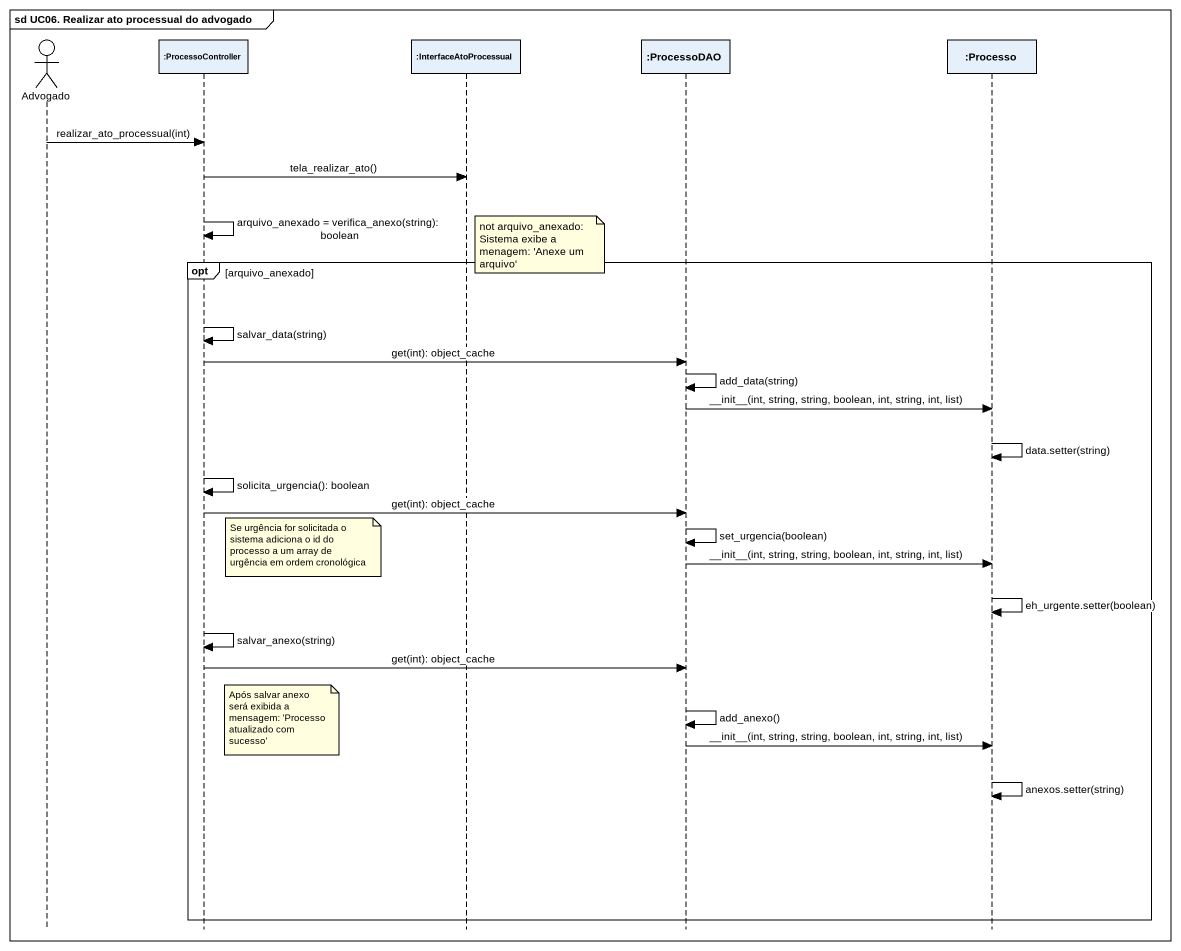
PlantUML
@startuml
mainframe sd UC06. Realizar ato processual do advogado
hide footbox
actor Advogado
participant ":ProcessoController" as ProcessoController
participant ":InterfaceAtoProcessual" as InterfaceAtoProcessual
participant ":ProcessoDAO" as ProcessoDAO
participant ":Processo" as Processo

Advogado -> ProcessoController : realizar_ato_processual(int)
ProcessoController -> InterfaceAtoProcessual : tela_realizar_ato()
ProcessoController -> ProcessoController : arquivo_anexado = verifica_anexo(string): boolean
note right of InterfaceAtoProcessual : not arquivo_anexado: Sistema exibe a menagem: 'Anexe um arquivo'
opt arquivo_anexado
  ProcessoController -> ProcessoController : salvar_data(string)
  ProcessoController -> ProcessoDAO : get(int): object_cache
  ProcessoDAO -> ProcessoDAO : add_data(string)
  ProcessoDAO -> Processo : ~__init~__(int, string, string, boolean, int, string, int, list)
  Processo -> Processo : data.setter(string)
  ProcessoController -> ProcessoController : solicita_urgencia(): boolean
  ProcessoController -> ProcessoDAO : get(int): object_cache
  ProcessoDAO -> ProcessoDAO : set_urgencia(boolean)
  note right of ProcessoController : Se urgência for solicitada o sistema adiciona o id do processo a um array de urgência em ordem cronológica
  ProcessoDAO -> Processo : ~__init~__(int, string, string, boolean, int, string, int, list)
  Processo -> Processo : eh_urgente.setter(boolean)
  ProcessoController -> ProcessoController : salvar_anexo(string)
  ProcessoController -> ProcessoDAO : get(int): object_cache
  ProcessoDAO -> ProcessoDAO : add_anexo()
  note right of ProcessoController : Após salvar anexo será exibida a mensagem: 'Processo atualizado com sucesso'
  ProcessoDAO -> Processo : ~__init~__(int, string, string, boolean, int, string, int, list)
  Processo -> Processo : anexos.setter(string)
end
@enduml
